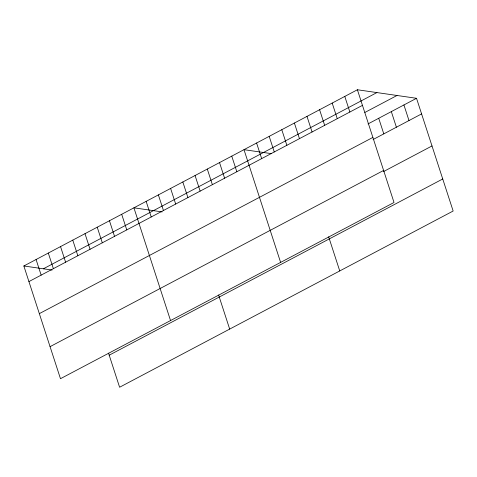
<?xml version="1.0" encoding="UTF-8"?>
<svg xmlns="http://www.w3.org/2000/svg" width="477" height="477" viewBox="0 0 477 477"><rect width="100%" height="100%" fill="white"/><g stroke="black" fill="none" stroke-linecap="round" stroke-linejoin="round"><path stroke-width="0.72" d="M357.392 89.759L394.02 202.487L60.478 378.702L23.85 265.975L357.392 89.759L416.522 98.298L453.15 211.025L119.608 387.241L108.523 353.129M43.365 268.795L376.908 92.58M28.918 281.585L362.466 105.363M364.881 112.459L397.013 95.483M368.011 123.931L416.522 98.298M39.335 313.633L372.877 137.418M373.08 139.534L421.596 113.902M50.061 346.654L383.609 170.438M383.496 171.583L432.007 145.95M109.191 355.192L442.739 178.976M271.544 153.654L243.991 149.677L280.613 262.398M162.144 211.901L133.918 207.823L170.545 320.55M23.85 265.975L52.076 270.054M403.924 104.958L408.992 120.562M391.325 111.612L396.393 127.216M378.72 118.272L383.794 133.876M344.793 96.42L349.862 112.023M332.195 103.074L337.263 118.678M319.59 109.734L324.664 125.338M306.991 116.388L312.059 131.992M294.392 123.048L299.461 138.652M328.659 236.825L339.743 270.936M281.788 129.702L286.862 145.306M269.189 136.362L274.263 151.966M256.59 143.017L261.658 158.62M231.756 156.134L236.83 171.744M219.527 162.597L224.601 178.201M207.298 169.061L212.372 184.665M195.069 175.518L200.137 191.122M182.84 181.981L187.908 197.585M218.591 294.977L229.675 329.088M170.611 188.445L175.679 204.049M158.382 194.902L163.45 210.506M146.147 201.366L151.221 216.969M121.689 214.286L126.763 229.89M109.46 220.75L114.528 236.353M97.23 227.207L102.299 242.817M85.001 233.67L90.07 249.274M72.772 240.134L77.84 255.738M60.537 246.591L65.611 262.201M48.308 253.054L53.382 268.658M36.079 259.518L41.153 275.122"/></g></svg>
